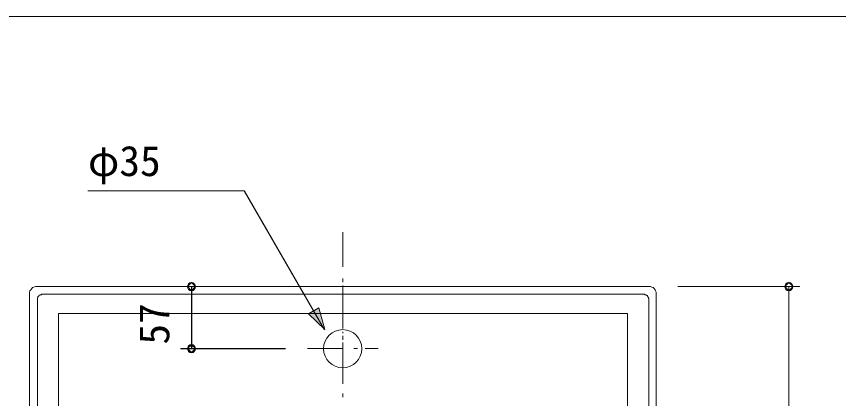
# Model space of a CAD drawing. Units: millimetres, scale not verified. Extents: x -1392 to 1350, y -947 to 991.
# Drawn here: x -775 to -21, y 640 to 991 of the extents above; entities that cross this region are included whole.
import ezdxf
from ezdxf.enums import TextEntityAlignment as Align

# ---------------------------------------------------------------- set-up
doc = ezdxf.new("R2010")
doc.units = ezdxf.units.MM
doc.header["$LTSCALE"] = 10
doc.header["$PDMODE"] = 32
doc.header["$PDSIZE"] = 6
for name, color, linetype, lineweight in [('0-1_レイヤー_1', 7, 'Continuous', 18), ('0-7', 7, 'Continuous', 5), ('F-0', 7, 'Continuous', 5)]:
    doc.layers.add(name, color=color, linetype=linetype, lineweight=lineweight)
doc.styles.add('ＭＳ ゴシック', font='')
doc.styles.get('ＭＳ ゴシック').set_extended_font_data('MS Gothic')

msp = doc.modelspace()

# ---------------------------------------------------------------- linework, layer by layer
at = {"layer": '0-1_レイヤー_1', "color": 5}
for p, q in [((-709.27, 831.11), (-565.76, 831.11)), ((-565.76, 831.11), (-497.18, 712.15)), ((-551.36, 743.06), (-624.18, 743.06)), ((-614.02, 686.33), (-614.02, 743.06)), ((-167.82, 743.06), (-56.06, 743.06)), ((-66.22, 475.09), (-66.22, 743.06)), ((-528.08, 686.33), (-624.18, 686.33))]:
    msp.add_line(p, q, dxfattribs=at)
at = {"layer": '0-1_レイヤー_1'}
for p, q in [((-475.59, 793.01), (-475.59, 761.26)), ((-475.59, 750.68), (-475.59, 747.29)), ((-475.59, 744.02), (-475.59, 708.34)), ((-750.12, 736.07), (-200.21, 736.07)), ((-755.62, 730.99), (-755.62, 295.38)), ((-194.7, 730.99), (-194.7, 295.38)), ((-218.41, 718.29), (-732.34, 718.29)), ((-475.59, 717.65), (-475.59, 718.5)), ((-475.59, 704.53), (-475.59, 717.23)), ((-736.15, 312.31), (-736.15, 709.82)), ((-214.18, 312.31), (-214.18, 709.82)), ((-475.59, 700.3), (-475.59, 701.57)), ((-475.59, 697.76), (-475.59, 694.37)), ((-475.59, 696.07), (-475.59, 697.34)), ((-475.59, 679.13), (-475.59, 691.83)), ((-475.59, 687.18), (-475.59, 655.43)), ((-507.76, 686.33), (-476.01, 686.33)), ((-465.43, 686.33), (-462.04, 686.33)), ((-454.84, 686.33), (-442.99, 686.33)), ((-475.59, 674.9), (-475.59, 676.17)), ((-475.59, 670.67), (-475.59, 671.93)), ((-475.59, 653.73), (-475.59, 666.43)), ((-475.59, 644.84), (-475.59, 641.46))]:
    msp.add_line(p, q, dxfattribs=at)
at = {"layer": '0-1_レイヤー_1', "color": 5}
for points in [[(-610.63, 743.06), (-614.23, 746.87), (-617.82, 743.06), (-614.23, 739.25)], [(-62.41, 743.06), (-66.22, 746.87), (-70.03, 743.06), (-66.22, 739.25)], [(-492.1, 703.68), (-497.6, 723.58), (-506.91, 718.08)], [(-610.63, 686.12), (-614.23, 689.72), (-617.82, 686.12), (-614.23, 682.52)]]:
    msp.add_lwpolyline(points, close=True, dxfattribs=at)
at = {"layer": '0-1_レイヤー_1'}
for points in [[(-188.14, 736.71), (-188.14, 737.98), (-188.57, 739.25), (-188.99, 740.09), (-189.84, 741.36), (-190.68, 742.21), (-191.95, 742.63), (-193.22, 743.06), (-194.49, 743.06), (-756.26, 743.06), (-757.52, 743.06), (-758.79, 742.63), (-760.07, 742.21), (-760.91, 741.36), (-761.76, 740.09), (-762.6, 739.25), (-763.03, 737.98), (-763.03, 736.71), (-763.03, 293.9)], [(-750.96, 736.07), (-751.39, 736.07), (-751.81, 736.07), (-751.81, 735.65), (-752.23, 735.65), (-752.66, 735.65), (-753.08, 735.65), (-753.08, 735.22), (-753.5, 735.22), (-753.93, 735.22), (-753.93, 734.8), (-754.35, 734.8), (-754.35, 734.38), (-754.77, 734.38), (-754.77, 733.95), (-755.2, 733.95), (-755.2, 733.53), (-755.2, 733.11), (-755.2, 732.68), (-755.62, 732.68), (-755.62, 732.26), (-755.62, 731.84), (-755.62, 731.41), (-755.62, 730.99)], [(-750.12, 736.07), (-750.54, 736.07), (-750.96, 736.07)], [(-200.21, 736.07), (-199.78, 736.07), (-199.36, 736.07)], [(-199.36, 736.07), (-198.94, 736.07), (-198.51, 736.07), (-198.51, 735.65), (-198.09, 735.65), (-197.67, 735.65), (-197.24, 735.65), (-197.24, 735.22), (-196.82, 735.22), (-196.82, 734.8), (-196.4, 734.8), (-195.97, 734.8), (-195.97, 734.38), (-195.97, 733.95), (-195.55, 733.95), (-195.55, 733.53), (-195.13, 733.53), (-195.13, 733.11), (-195.13, 732.68), (-195.13, 732.26), (-194.7, 732.26), (-194.7, 731.84), (-194.7, 731.41), (-194.7, 730.99)], [(-188.14, 293.9), (-188.14, 736.71)], [(-736.15, 709.82), (-736.15, 710.25), (-736.15, 710.67), (-736.15, 711.09), (-736.15, 711.52), (-736.15, 711.94), (-736.15, 712.36), (-736.15, 712.79), (-736.15, 713.21), (-736.15, 713.63), (-736.15, 714.06), (-736.15, 714.48), (-736.15, 714.9), (-736.15, 715.33), (-736.15, 715.75), (-736.15, 716.17), (-736.15, 716.6), (-736.15, 717.02), (-736.15, 717.44), (-736.15, 717.87), (-736.15, 718.29)], [(-732.34, 718.29), (-732.76, 718.29), (-733.18, 718.29), (-733.61, 718.29), (-734.03, 718.29), (-734.45, 718.29), (-734.88, 718.29), (-735.3, 718.29), (-735.72, 718.29), (-736.15, 718.29)], [(-218.41, 718.29), (-217.99, 718.29), (-217.56, 718.29), (-217.14, 718.29), (-216.72, 718.29), (-216.29, 718.29), (-215.87, 718.29), (-215.45, 718.29), (-215.02, 718.29), (-214.6, 718.29), (-214.18, 718.29)], [(-214.18, 709.82), (-214.18, 710.25), (-214.18, 710.67), (-214.18, 711.09), (-214.18, 711.52), (-214.18, 711.94), (-214.18, 712.36), (-214.18, 712.79), (-214.18, 713.21), (-214.18, 713.63), (-214.18, 714.06), (-214.18, 714.48), (-214.18, 714.9), (-214.18, 715.33), (-214.18, 715.75), (-214.18, 716.17), (-214.18, 716.6), (-214.18, 717.02), (-214.18, 717.44), (-214.18, 717.87), (-214.18, 718.29)]]:
    msp.add_lwpolyline(points, dxfattribs=at)
at = {"layer": '0-7'}
for p, q in [((-551.34, 743.06), (-624.34, 743.06)), ((-614.34, 686.06), (-614.34, 743.06)), ((-168.09, 743.06), (-56.34, 743.06)), ((-66.34, 475.06), (-66.34, 743.06)), ((-528.09, 686.06), (-624.34, 686.06))]:
    msp.add_line(p, q, dxfattribs=at)
msp.add_lwpolyline([(-709.28, 831.06), (-566.05, 831.06), (-492.39, 703.48)], dxfattribs=at)
for centre, radius in [((-614.34, 743.06), 3.75), ((-66.34, 743.06), 3.75), ((-475.59, 686.06), 17.5), ((-614.34, 686.06), 3.75)]:
    msp.add_circle(centre, radius, dxfattribs=at)
msp.add_point((-614.34, 686.06), dxfattribs=at)
msp.add_solid([(-492.39, 703.48), (-507.03, 718.12), (-497.75, 723.48)], dxfattribs=at)
at = {"layer": 'F-0'}
msp.add_lwpolyline([(-1391.5, 991.14), (1350.16, 991.14), (1350.16, -947.41), (-1391.5, -947.41)], close=True, dxfattribs=at)

# ---------------------------------------------------------------- texts
at = {"layer": '0-7', "style": 'ＭＳ ゴシック'}
msp.add_text('φ35', height=27.86, dxfattribs=at).set_placement((-709.28, 836.21), align=Align.BOTTOM_LEFT)
msp.add_text('57', height=27.86, rotation=90, dxfattribs=at).set_placement((-626.25, 689.86), align=Align.BOTTOM_LEFT)

doc.saveas('drawing.dxf')
